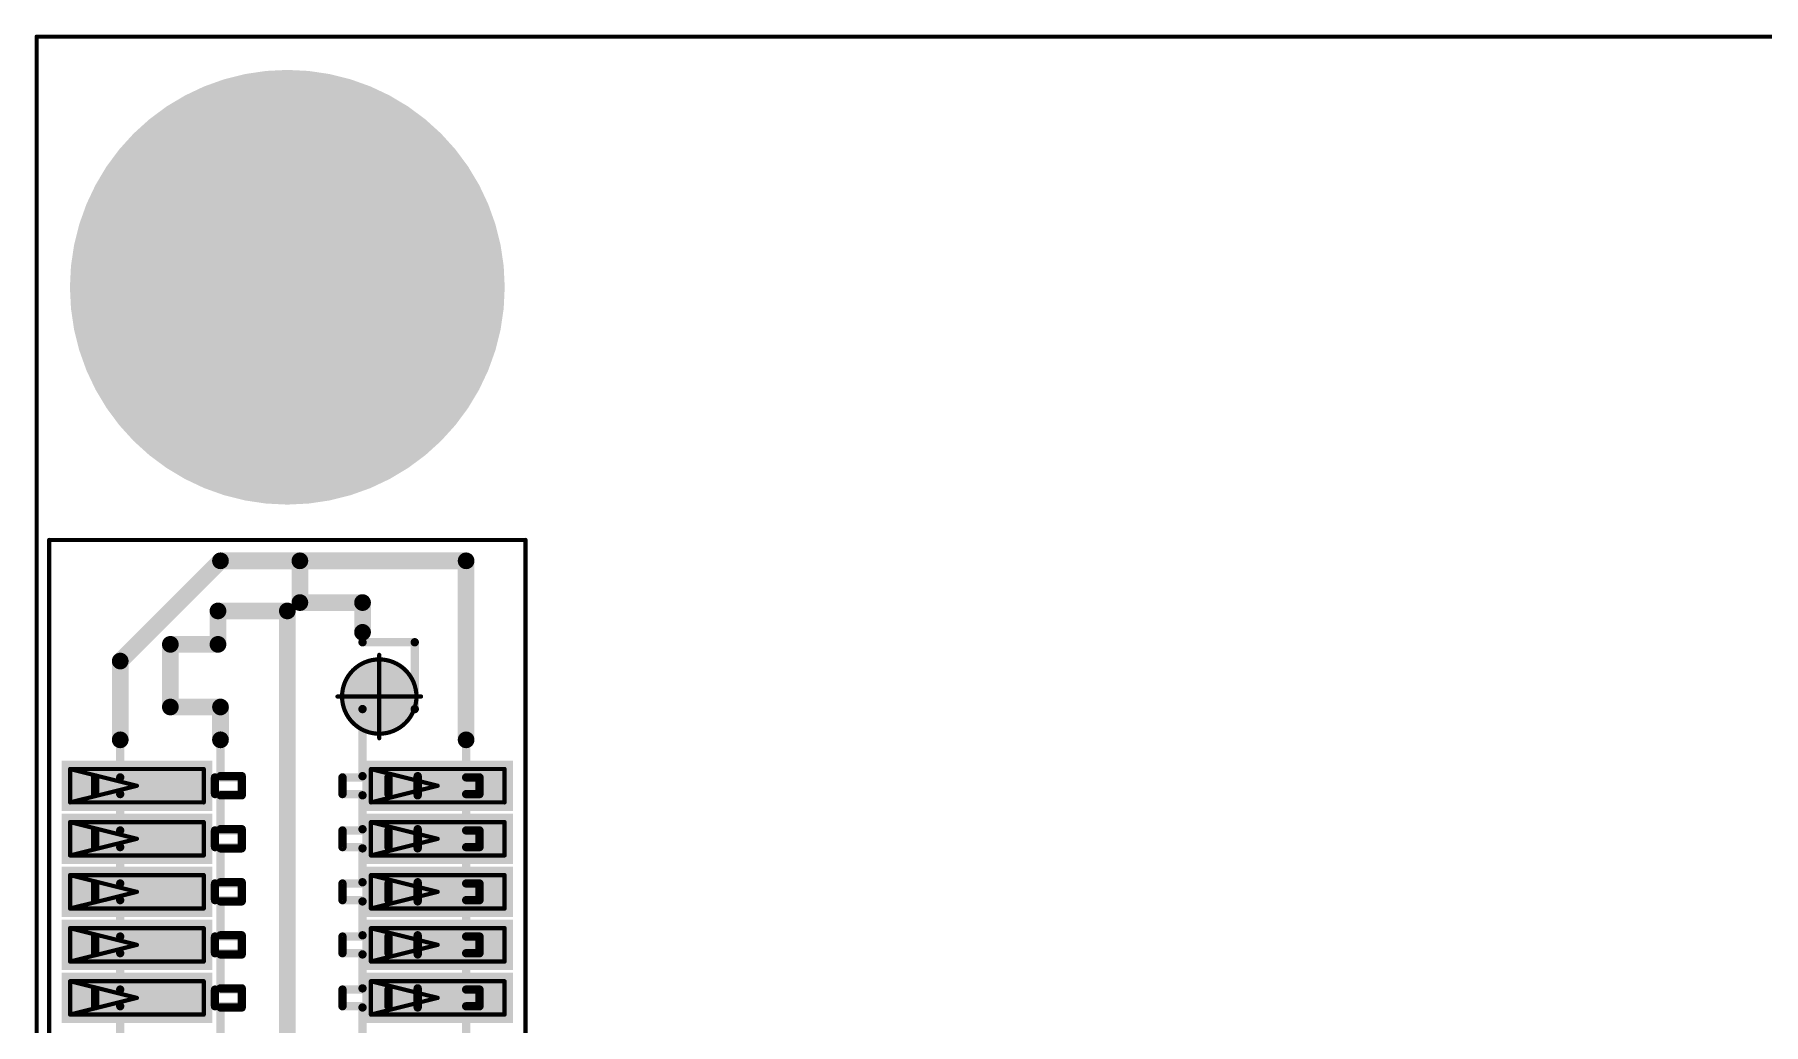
# Model space of a CAD drawing. Header units: millimetres. Extents: x 30 to 73, y 30 to 110.
# Drawn here: x 29.97 to 50.67, y 98.18 to 110.03 of the extents above; entities that cross this region are included whole.
import ezdxf

# ---------------------------------------------------------------- set-up
doc = ezdxf.new("R2010")
doc.units = ezdxf.units.MM
for name, color, linetype in [('BottomLayer', 5, 'Continuous'), ('BottomSolder', 6, 'Continuous'), ('Mechanical1', 6, 'Continuous'), ('Mechanical14', 56, 'Continuous'), ('Mechanical15', 56, 'Continuous'), ('Mechanical8', 56, 'Continuous'), ('MultiLayer', 9, 'Continuous'), ('PadHoleLayer', 156, 'Continuous'), ('TopLayer', 1, 'Continuous'), ('TopOverlay', 2, 'Continuous'), ('TopPaste', 8, 'Continuous'), ('TopSolder', 216, 'Continuous')]:
    doc.layers.add(name, color=color, linetype=linetype)

# ---------------------------------------------------------------- blocks, each defined once
blk = doc.blocks.new('SAMTEC_LSS_120_03_L_DV_A_1')
at = {"layer": 'BottomLayer', "const_width": 0.25}
blk.add_lwpolyline([(-7.225, 1.1, 1), (-6.975, 1.1, 1)], format="xyb", close=True, dxfattribs=at)
at = {"layer": 'BottomSolder', "const_width": 0.45}
blk.add_lwpolyline([(-7.325, 1.1, 1), (-6.875, 1.1, 1)], format="xyb", close=True, dxfattribs=at)
at = {"layer": 'Mechanical14', "const_width": 0.1}
for points in [[(-5.933, 2.3), (-6.132, 2.3)], [(-6.132, 2.14), (-6.132, 2.3)], [(-5.933, 2.14), (-5.933, 2.3)], [(-5.298, 2.3), (-5.497, 2.3)], [(-5.497, 2.14), (-5.497, 2.3)], [(-5.298, 2.14), (-5.298, 2.3)], [(-4.663, 2.3), (-4.862, 2.3)], [(-4.862, 2.14), (-4.862, 2.3)], [(-4.663, 2.14), (-4.663, 2.3)], [(-4.028, 2.3), (-4.227, 2.3)], [(-4.227, 2.14), (-4.227, 2.3)], [(-4.028, 2.14), (-4.028, 2.3)], [(-3.393, 2.3), (-3.592, 2.3)], [(-3.592, 2.14), (-3.592, 2.3)], [(-3.393, 2.14), (-3.393, 2.3)], [(8.725, 2.14), (-8.725, 2.14)], [(-8.725, -0.8), (-8.725, 2.14)], [(-6.95, 1.525), (-7.75, 1.525)], [(-7.75, 0.9), (-7.75, 1.525)], [(-6.95, 0.9), (-6.95, 1.525)], [(-5.918, 1.56), (-6.147, 1.56)], [(-6.147, 0.9), (-6.147, 1.56)], [(-5.918, 0.9), (-5.918, 1.56)], [(-5.283, 1.56), (-5.512, 1.56)], [(-5.512, 0.9), (-5.512, 1.56)], [(-5.283, 0.9), (-5.283, 1.56)], [(-4.648, 1.56), (-4.877, 1.56)], [(-4.877, 0.9), (-4.877, 1.56)], [(-4.648, 0.9), (-4.648, 1.56)], [(-4.013, 1.56), (-4.242, 1.56)], [(-4.242, 0.9), (-4.242, 1.56)], [(-4.013, 0.9), (-4.013, 1.56)], [(-3.378, 1.56), (-3.607, 1.56)], [(-3.607, 0.9), (-3.607, 1.56)], [(-3.378, 0.9), (-3.378, 1.56)], [(-6.132, 0.66), (-6.132, 1.21)], [(-5.933, 1.21), (-6.132, 1.21)], [(-5.933, 0.66), (-5.933, 1.21)], [(-5.497, 0.66), (-5.497, 1.21)], [(-5.298, 1.21), (-5.497, 1.21)], [(-5.298, 0.66), (-5.298, 1.21)], [(-4.862, 0.66), (-4.862, 1.21)], [(-4.663, 1.21), (-4.862, 1.21)], [(-4.663, 0.66), (-4.663, 1.21)], [(-4.227, 0.66), (-4.227, 1.21)], [(-4.028, 1.21), (-4.227, 1.21)], [(-4.028, 0.66), (-4.028, 1.21)], [(-3.592, 0.66), (-3.592, 1.21)], [(-3.393, 1.21), (-3.592, 1.21)], [(-3.393, 0.66), (-3.393, 1.21)], [(-7.75, 0.9), (-8.225, 0.9)], [(-8.225, 0.15), (-8.225, 0.9)], [(-6.147, 0.9), (-6.95, 0.9)], [(-5.512, 0.9), (-5.918, 0.9)], [(-4.877, 0.9), (-5.283, 0.9)], [(-4.242, 0.9), (-4.648, 0.9)], [(-3.607, 0.9), (-4.013, 0.9)], [(-2.972, 0.9), (-3.378, 0.9)], [(-5.933, 0.66), (-6.132, 0.66)], [(-5.298, 0.66), (-5.497, 0.66)], [(-4.663, 0.66), (-4.862, 0.66)], [(-4.028, 0.66), (-4.227, 0.66)], [(-3.393, 0.66), (-3.592, 0.66)], [(-8.225, 0.15), (-8.725, 0.15)], [(8.125, 0), (-8.125, 0)], [(-8.125, -0.83), (-8.125, 0)], [(-5.918, -0.546), (-6.147, -0.546)], [(-6.147, -0.8), (-6.147, -0.546)], [(-6.132, -0.866), (-6.132, -0.546)], [(-5.933, -0.866), (-5.933, -0.546)], [(-5.918, -0.8), (-5.918, -0.546)], [(-5.283, -0.546), (-5.512, -0.546)], [(-5.512, -0.8), (-5.512, -0.546)], [(-5.497, -0.866), (-5.497, -0.546)], [(-5.298, -0.866), (-5.298, -0.546)], [(-5.283, -0.8), (-5.283, -0.546)], [(-4.648, -0.546), (-4.877, -0.546)], [(-4.877, -0.8), (-4.877, -0.546)], [(-4.862, -0.866), (-4.862, -0.546)], [(-4.663, -0.866), (-4.663, -0.546)], [(-4.648, -0.8), (-4.648, -0.546)], [(-4.013, -0.546), (-4.242, -0.546)], [(-4.242, -0.8), (-4.242, -0.546)], [(-4.227, -0.866), (-4.227, -0.546)], [(-4.028, -0.866), (-4.028, -0.546)], [(-4.013, -0.8), (-4.013, -0.546)], [(-3.378, -0.546), (-3.607, -0.546)], [(-3.607, -0.8), (-3.607, -0.546)], [(-3.592, -0.866), (-3.592, -0.546)], [(-3.393, -0.866), (-3.393, -0.546)], [(-3.378, -0.8), (-3.378, -0.546)], [(-7.525, -2), (-8.725, -0.8)], [(-7.725, -0.83), (-8.125, -0.83)], [(-7.725, -1.4), (-7.725, -0.83)], [(-6.975, -1.4), (-6.975, -0.8)], [(-6.147, -0.8), (-6.975, -0.8)], [(-6.132, -0.866), (-5.933, -0.866)], [(-5.512, -0.8), (-5.918, -0.8)], [(-5.497, -0.866), (-5.298, -0.866)], [(-4.877, -0.8), (-5.283, -0.8)], [(-4.862, -0.866), (-4.663, -0.866)], [(-4.242, -0.8), (-4.648, -0.8)], [(-4.227, -0.866), (-4.028, -0.866)], [(-3.607, -0.8), (-4.013, -0.8)], [(-3.592, -0.866), (-3.393, -0.866)], [(-2.972, -0.8), (-3.378, -0.8)], [(-6.975, -1.4), (-7.725, -1.4)], [(7.525, -2), (-7.525, -2)], [(-6.132, -2.3), (-6.132, -2)], [(-5.933, -2.3), (-5.933, -2)], [(-5.497, -2.3), (-5.497, -2)], [(-5.298, -2.3), (-5.298, -2)], [(-4.862, -2.3), (-4.862, -2)], [(-4.663, -2.3), (-4.663, -2)], [(-4.227, -2.3), (-4.227, -2)], [(-4.028, -2.3), (-4.028, -2)], [(-3.592, -2.3), (-3.592, -2)], [(-3.393, -2.3), (-3.393, -2)], [(-5.933, -2.3), (-6.132, -2.3)], [(-5.298, -2.3), (-5.497, -2.3)], [(-4.663, -2.3), (-4.862, -2.3)], [(-4.028, -2.3), (-4.227, -2.3)], [(-3.393, -2.3), (-3.592, -2.3)]]:
    blk.add_lwpolyline(points, dxfattribs=at)
at = {"layer": 'Mechanical14', "const_width": 0.05}
for points in [[(-6.157, 2.3, 1), (-6.108, 2.3, 1)], [(-6.157, 2.3, 1), (-6.108, 2.3, 1)], [(-5.957, 2.3, 1), (-5.908, 2.3, 1)], [(-5.957, 2.3, 1), (-5.908, 2.3, 1)], [(-5.522, 2.3, 1), (-5.473, 2.3, 1)], [(-5.522, 2.3, 1), (-5.473, 2.3, 1)], [(-5.322, 2.3, 1), (-5.273, 2.3, 1)], [(-5.322, 2.3, 1), (-5.273, 2.3, 1)], [(-4.887, 2.3, 1), (-4.838, 2.3, 1)], [(-4.887, 2.3, 1), (-4.838, 2.3, 1)], [(-4.687, 2.3, 1), (-4.638, 2.3, 1)], [(-4.687, 2.3, 1), (-4.638, 2.3, 1)], [(-4.252, 2.3, 1), (-4.203, 2.3, 1)], [(-4.252, 2.3, 1), (-4.203, 2.3, 1)], [(-4.052, 2.3, 1), (-4.003, 2.3, 1)], [(-4.052, 2.3, 1), (-4.003, 2.3, 1)], [(-3.617, 2.3, 1), (-3.568, 2.3, 1)], [(-3.617, 2.3, 1), (-3.568, 2.3, 1)], [(-3.417, 2.3, 1), (-3.368, 2.3, 1)], [(-3.417, 2.3, 1), (-3.368, 2.3, 1)], [(-8.75, 2.14, 1), (-8.7, 2.14, 1)], [(-8.75, 2.14, 1), (-8.7, 2.14, 1)], [(-6.157, 2.14, 1), (-6.108, 2.14, 1)], [(-5.957, 2.14, 1), (-5.908, 2.14, 1)], [(-5.522, 2.14, 1), (-5.473, 2.14, 1)], [(-5.322, 2.14, 1), (-5.273, 2.14, 1)], [(-4.887, 2.14, 1), (-4.838, 2.14, 1)], [(-4.687, 2.14, 1), (-4.638, 2.14, 1)], [(-4.252, 2.14, 1), (-4.203, 2.14, 1)], [(-4.052, 2.14, 1), (-4.003, 2.14, 1)], [(-3.617, 2.14, 1), (-3.568, 2.14, 1)], [(-3.417, 2.14, 1), (-3.368, 2.14, 1)], [(-7.775, 1.525, 1), (-7.725, 1.525, 1)], [(-7.775, 1.525, 1), (-7.725, 1.525, 1)], [(-6.975, 1.525, 1), (-6.925, 1.525, 1)], [(-6.975, 1.525, 1), (-6.925, 1.525, 1)], [(-6.172, 1.56, 1), (-6.122, 1.56, 1)], [(-6.172, 1.56, 1), (-6.122, 1.56, 1)], [(-5.943, 1.56, 1), (-5.893, 1.56, 1)], [(-5.943, 1.56, 1), (-5.893, 1.56, 1)], [(-5.537, 1.56, 1), (-5.487, 1.56, 1)], [(-5.537, 1.56, 1), (-5.487, 1.56, 1)], [(-5.308, 1.56, 1), (-5.258, 1.56, 1)], [(-5.308, 1.56, 1), (-5.258, 1.56, 1)], [(-4.902, 1.56, 1), (-4.852, 1.56, 1)], [(-4.902, 1.56, 1), (-4.852, 1.56, 1)], [(-4.673, 1.56, 1), (-4.623, 1.56, 1)], [(-4.673, 1.56, 1), (-4.623, 1.56, 1)], [(-4.267, 1.56, 1), (-4.217, 1.56, 1)], [(-4.267, 1.56, 1), (-4.217, 1.56, 1)], [(-4.038, 1.56, 1), (-3.988, 1.56, 1)], [(-4.038, 1.56, 1), (-3.988, 1.56, 1)], [(-3.632, 1.56, 1), (-3.582, 1.56, 1)], [(-3.632, 1.56, 1), (-3.582, 1.56, 1)], [(-3.403, 1.56, 1), (-3.353, 1.56, 1)], [(-3.403, 1.56, 1), (-3.353, 1.56, 1)], [(-6.157, 1.21, 1), (-6.108, 1.21, 1)], [(-6.157, 1.21, 1), (-6.108, 1.21, 1)], [(-5.957, 1.21, 1), (-5.908, 1.21, 1)], [(-5.957, 1.21, 1), (-5.908, 1.21, 1)], [(-5.522, 1.21, 1), (-5.473, 1.21, 1)], [(-5.522, 1.21, 1), (-5.473, 1.21, 1)], [(-5.322, 1.21, 1), (-5.273, 1.21, 1)], [(-5.322, 1.21, 1), (-5.273, 1.21, 1)], [(-4.887, 1.21, 1), (-4.838, 1.21, 1)], [(-4.887, 1.21, 1), (-4.838, 1.21, 1)], [(-4.687, 1.21, 1), (-4.638, 1.21, 1)], [(-4.687, 1.21, 1), (-4.638, 1.21, 1)], [(-4.252, 1.21, 1), (-4.203, 1.21, 1)], [(-4.252, 1.21, 1), (-4.203, 1.21, 1)], [(-4.052, 1.21, 1), (-4.003, 1.21, 1)], [(-4.052, 1.21, 1), (-4.003, 1.21, 1)], [(-3.617, 1.21, 1), (-3.568, 1.21, 1)], [(-3.617, 1.21, 1), (-3.568, 1.21, 1)], [(-3.417, 1.21, 1), (-3.368, 1.21, 1)], [(-3.417, 1.21, 1), (-3.368, 1.21, 1)], [(-8.25, 0.9, 1), (-8.2, 0.9, 1)], [(-8.25, 0.9, 1), (-8.2, 0.9, 1)], [(-7.775, 0.9, 1), (-7.725, 0.9, 1)], [(-7.775, 0.9, 1), (-7.725, 0.9, 1)], [(-6.975, 0.9, 1), (-6.925, 0.9, 1)], [(-6.975, 0.9, 1), (-6.925, 0.9, 1)], [(-6.172, 0.9, 1), (-6.122, 0.9, 1)], [(-6.172, 0.9, 1), (-6.122, 0.9, 1)], [(-5.943, 0.9, 1), (-5.893, 0.9, 1)], [(-5.943, 0.9, 1), (-5.893, 0.9, 1)], [(-5.537, 0.9, 1), (-5.487, 0.9, 1)], [(-5.537, 0.9, 1), (-5.487, 0.9, 1)], [(-5.308, 0.9, 1), (-5.258, 0.9, 1)], [(-5.308, 0.9, 1), (-5.258, 0.9, 1)], [(-4.902, 0.9, 1), (-4.852, 0.9, 1)], [(-4.902, 0.9, 1), (-4.852, 0.9, 1)], [(-4.673, 0.9, 1), (-4.623, 0.9, 1)], [(-4.673, 0.9, 1), (-4.623, 0.9, 1)], [(-4.267, 0.9, 1), (-4.217, 0.9, 1)], [(-4.267, 0.9, 1), (-4.217, 0.9, 1)], [(-4.038, 0.9, 1), (-3.988, 0.9, 1)], [(-4.038, 0.9, 1), (-3.988, 0.9, 1)], [(-3.632, 0.9, 1), (-3.582, 0.9, 1)], [(-3.632, 0.9, 1), (-3.582, 0.9, 1)], [(-3.403, 0.9, 1), (-3.353, 0.9, 1)], [(-3.403, 0.9, 1), (-3.353, 0.9, 1)], [(-6.157, 0.66, 1), (-6.108, 0.66, 1)], [(-6.157, 0.66, 1), (-6.108, 0.66, 1)], [(-5.957, 0.66, 1), (-5.908, 0.66, 1)], [(-5.957, 0.66, 1), (-5.908, 0.66, 1)], [(-5.522, 0.66, 1), (-5.473, 0.66, 1)], [(-5.522, 0.66, 1), (-5.473, 0.66, 1)], [(-5.322, 0.66, 1), (-5.273, 0.66, 1)], [(-5.322, 0.66, 1), (-5.273, 0.66, 1)], [(-4.887, 0.66, 1), (-4.838, 0.66, 1)], [(-4.887, 0.66, 1), (-4.838, 0.66, 1)], [(-4.687, 0.66, 1), (-4.638, 0.66, 1)], [(-4.687, 0.66, 1), (-4.638, 0.66, 1)], [(-4.252, 0.66, 1), (-4.203, 0.66, 1)], [(-4.252, 0.66, 1), (-4.203, 0.66, 1)], [(-4.052, 0.66, 1), (-4.003, 0.66, 1)], [(-4.052, 0.66, 1), (-4.003, 0.66, 1)], [(-3.617, 0.66, 1), (-3.568, 0.66, 1)], [(-3.617, 0.66, 1), (-3.568, 0.66, 1)], [(-3.417, 0.66, 1), (-3.368, 0.66, 1)], [(-3.417, 0.66, 1), (-3.368, 0.66, 1)], [(-8.75, 0.15, 1), (-8.7, 0.15, 1)], [(-8.25, 0.15, 1), (-8.2, 0.15, 1)], [(-8.25, 0.15, 1), (-8.2, 0.15, 1)], [(-8.15, 0, 1), (-8.1, 0, 1)], [(-8.15, 0, 1), (-8.1, 0, 1)], [(-6.172, -0.546, 1), (-6.122, -0.546, 1)], [(-6.172, -0.546, 1), (-6.122, -0.546, 1)], [(-6.157, -0.546, 1), (-6.108, -0.546, 1)], [(-5.957, -0.546, 1), (-5.908, -0.546, 1)], [(-5.943, -0.546, 1), (-5.893, -0.546, 1)], [(-5.943, -0.546, 1), (-5.893, -0.546, 1)], [(-5.537, -0.546, 1), (-5.487, -0.546, 1)], [(-5.537, -0.546, 1), (-5.487, -0.546, 1)], [(-5.522, -0.546, 1), (-5.473, -0.546, 1)], [(-5.322, -0.546, 1), (-5.273, -0.546, 1)], [(-5.308, -0.546, 1), (-5.258, -0.546, 1)], [(-5.308, -0.546, 1), (-5.258, -0.546, 1)], [(-4.902, -0.546, 1), (-4.852, -0.546, 1)], [(-4.902, -0.546, 1), (-4.852, -0.546, 1)], [(-4.887, -0.546, 1), (-4.838, -0.546, 1)], [(-4.687, -0.546, 1), (-4.638, -0.546, 1)], [(-4.673, -0.546, 1), (-4.623, -0.546, 1)], [(-4.673, -0.546, 1), (-4.623, -0.546, 1)], [(-4.267, -0.546, 1), (-4.217, -0.546, 1)], [(-4.267, -0.546, 1), (-4.217, -0.546, 1)], [(-4.252, -0.546, 1), (-4.203, -0.546, 1)], [(-4.052, -0.546, 1), (-4.003, -0.546, 1)], [(-4.038, -0.546, 1), (-3.988, -0.546, 1)], [(-4.038, -0.546, 1), (-3.988, -0.546, 1)], [(-3.632, -0.546, 1), (-3.582, -0.546, 1)], [(-3.632, -0.546, 1), (-3.582, -0.546, 1)], [(-3.617, -0.546, 1), (-3.568, -0.546, 1)], [(-3.417, -0.546, 1), (-3.368, -0.546, 1)], [(-3.403, -0.546, 1), (-3.353, -0.546, 1)], [(-3.403, -0.546, 1), (-3.353, -0.546, 1)], [(-8.75, -0.8, 1), (-8.7, -0.8, 1)], [(-8.75, -0.8, 1), (-8.7, -0.8, 1)], [(-8.15, -0.83, 1), (-8.1, -0.83, 1)], [(-8.15, -0.83, 1), (-8.1, -0.83, 1)], [(-7.75, -0.83, 1), (-7.7, -0.83, 1)], [(-7.75, -0.83, 1), (-7.7, -0.83, 1)], [(-7, -0.8, 1), (-6.95, -0.8, 1)], [(-7, -0.8, 1), (-6.95, -0.8, 1)], [(-6.172, -0.8, 1), (-6.122, -0.8, 1)], [(-6.172, -0.8, 1), (-6.122, -0.8, 1)], [(-6.157, -0.866, 1), (-6.108, -0.866, 1)], [(-6.157, -0.866, 1), (-6.108, -0.866, 1)], [(-5.957, -0.866, 1), (-5.908, -0.866, 1)], [(-5.957, -0.866, 1), (-5.908, -0.866, 1)], [(-5.943, -0.8, 1), (-5.893, -0.8, 1)], [(-5.943, -0.8, 1), (-5.893, -0.8, 1)], [(-5.537, -0.8, 1), (-5.487, -0.8, 1)], [(-5.537, -0.8, 1), (-5.487, -0.8, 1)], [(-5.522, -0.866, 1), (-5.473, -0.866, 1)], [(-5.522, -0.866, 1), (-5.473, -0.866, 1)], [(-5.322, -0.866, 1), (-5.273, -0.866, 1)], [(-5.322, -0.866, 1), (-5.273, -0.866, 1)], [(-5.308, -0.8, 1), (-5.258, -0.8, 1)], [(-5.308, -0.8, 1), (-5.258, -0.8, 1)], [(-4.902, -0.8, 1), (-4.852, -0.8, 1)], [(-4.902, -0.8, 1), (-4.852, -0.8, 1)], [(-4.887, -0.866, 1), (-4.838, -0.866, 1)], [(-4.887, -0.866, 1), (-4.838, -0.866, 1)], [(-4.687, -0.866, 1), (-4.638, -0.866, 1)], [(-4.687, -0.866, 1), (-4.638, -0.866, 1)], [(-4.673, -0.8, 1), (-4.623, -0.8, 1)], [(-4.673, -0.8, 1), (-4.623, -0.8, 1)], [(-4.267, -0.8, 1), (-4.217, -0.8, 1)], [(-4.267, -0.8, 1), (-4.217, -0.8, 1)], [(-4.252, -0.866, 1), (-4.203, -0.866, 1)], [(-4.252, -0.866, 1), (-4.203, -0.866, 1)], [(-4.052, -0.866, 1), (-4.003, -0.866, 1)], [(-4.052, -0.866, 1), (-4.003, -0.866, 1)], [(-4.038, -0.8, 1), (-3.988, -0.8, 1)], [(-4.038, -0.8, 1), (-3.988, -0.8, 1)], [(-3.632, -0.8, 1), (-3.582, -0.8, 1)], [(-3.632, -0.8, 1), (-3.582, -0.8, 1)], [(-3.617, -0.866, 1), (-3.568, -0.866, 1)], [(-3.617, -0.866, 1), (-3.568, -0.866, 1)], [(-3.417, -0.866, 1), (-3.368, -0.866, 1)], [(-3.417, -0.866, 1), (-3.368, -0.866, 1)], [(-3.403, -0.8, 1), (-3.353, -0.8, 1)], [(-3.403, -0.8, 1), (-3.353, -0.8, 1)], [(-7.75, -1.4, 1), (-7.7, -1.4, 1)], [(-7.75, -1.4, 1), (-7.7, -1.4, 1)], [(-7, -1.4, 1), (-6.95, -1.4, 1)], [(-7, -1.4, 1), (-6.95, -1.4, 1)], [(-7.55, -2, 1), (-7.5, -2, 1)], [(-7.55, -2, 1), (-7.5, -2, 1)], [(-6.157, -2, 1), (-6.108, -2, 1)], [(-5.957, -2, 1), (-5.908, -2, 1)], [(-5.522, -2, 1), (-5.473, -2, 1)], [(-5.322, -2, 1), (-5.273, -2, 1)], [(-4.887, -2, 1), (-4.838, -2, 1)], [(-4.687, -2, 1), (-4.638, -2, 1)], [(-4.252, -2, 1), (-4.203, -2, 1)], [(-4.052, -2, 1), (-4.003, -2, 1)], [(-3.617, -2, 1), (-3.568, -2, 1)], [(-3.417, -2, 1), (-3.368, -2, 1)], [(-6.157, -2.3, 1), (-6.108, -2.3, 1)], [(-6.157, -2.3, 1), (-6.108, -2.3, 1)], [(-5.957, -2.3, 1), (-5.908, -2.3, 1)], [(-5.957, -2.3, 1), (-5.908, -2.3, 1)], [(-5.522, -2.3, 1), (-5.473, -2.3, 1)], [(-5.522, -2.3, 1), (-5.473, -2.3, 1)], [(-5.322, -2.3, 1), (-5.273, -2.3, 1)], [(-5.322, -2.3, 1), (-5.273, -2.3, 1)], [(-4.887, -2.3, 1), (-4.838, -2.3, 1)], [(-4.887, -2.3, 1), (-4.838, -2.3, 1)], [(-4.687, -2.3, 1), (-4.638, -2.3, 1)], [(-4.687, -2.3, 1), (-4.638, -2.3, 1)], [(-4.252, -2.3, 1), (-4.203, -2.3, 1)], [(-4.252, -2.3, 1), (-4.203, -2.3, 1)], [(-4.052, -2.3, 1), (-4.003, -2.3, 1)], [(-4.052, -2.3, 1), (-4.003, -2.3, 1)], [(-3.617, -2.3, 1), (-3.568, -2.3, 1)], [(-3.617, -2.3, 1), (-3.568, -2.3, 1)], [(-3.417, -2.3, 1), (-3.368, -2.3, 1)], [(-3.417, -2.3, 1), (-3.368, -2.3, 1)]]:
    blk.add_lwpolyline(points, format="xyb", close=True, dxfattribs=at)
at = {"layer": 'Mechanical15', "const_width": 0.05}
for points in [[(8.975, 2.85), (-8.975, 2.85)], [(-8.975, -2.85), (-8.975, 2.85)], [(8.975, -2.85), (-8.975, -2.85)]]:
    blk.add_lwpolyline(points, dxfattribs=at)
at = {"layer": 'Mechanical15', "const_width": 0.025}
for points in [[(-8.988, 2.85, 1), (-8.963, 2.85, 1)], [(-8.988, 2.85, 1), (-8.963, 2.85, 1)], [(-8.988, -2.85, 1), (-8.963, -2.85, 1)], [(-8.988, -2.85, 1), (-8.963, -2.85, 1)]]:
    blk.add_lwpolyline(points, format="xyb", close=True, dxfattribs=at)
at = {"layer": 'Mechanical8', "const_width": 0.05}
for points in [[(-6.232, 1), (-6.232, 2.6)], [(-5.833, 2.6), (-6.232, 2.6)], [(-5.833, 1), (-5.833, 2.6)], [(-5.597, 1), (-5.597, 2.6)], [(-5.198, 2.6), (-5.597, 2.6)], [(-5.198, 1), (-5.198, 2.6)], [(-4.962, 1), (-4.962, 2.6)], [(-4.563, 2.6), (-4.962, 2.6)], [(-4.563, 1), (-4.563, 2.6)], [(-4.327, 1), (-4.327, 2.6)], [(-3.928, 2.6), (-4.327, 2.6)], [(-3.928, 1), (-3.928, 2.6)], [(-3.692, 1), (-3.692, 2.6)], [(-3.293, 2.6), (-3.692, 2.6)], [(-3.293, 1), (-3.293, 2.6)], [(-6.232, 1), (-6.032, 1.8)], [(-5.833, 1), (-6.032, 1.8)], [(-5.597, 1), (-5.397, 1.8)], [(-5.198, 1), (-5.397, 1.8)], [(-4.962, 1), (-4.762, 1.8)], [(-4.563, 1), (-4.762, 1.8)], [(-4.327, 1), (-4.128, 1.8)], [(-3.928, 1), (-4.128, 1.8)], [(-3.692, 1), (-3.493, 1.8)], [(-3.293, 1), (-3.493, 1.8)], [(-7.1, 1.1), (-7.1, 1.6)], [(-7.1, 1.1), (-7.6, 1.1)], [(-6.6, 1.1), (-7.1, 1.1)], [(-7.1, 0.6), (-7.1, 1.1)], [(-5.833, 1), (-6.232, 1)], [(-5.198, 1), (-5.597, 1)], [(-4.563, 1), (-4.962, 1)], [(-3.928, 1), (-4.327, 1)], [(-3.293, 1), (-3.692, 1)], [(-6.232, -2.6), (-6.232, -1)], [(-5.833, -1), (-6.232, -1)], [(-5.833, -2.6), (-5.833, -1)], [(-5.597, -2.6), (-5.597, -1)], [(-5.198, -1), (-5.597, -1)], [(-5.198, -2.6), (-5.198, -1)], [(-4.962, -2.6), (-4.962, -1)], [(-4.563, -1), (-4.962, -1)], [(-4.563, -2.6), (-4.563, -1)], [(-4.327, -2.6), (-4.327, -1)], [(-3.928, -1), (-4.327, -1)], [(-3.928, -2.6), (-3.928, -1)], [(-3.692, -2.6), (-3.692, -1)], [(-3.293, -1), (-3.692, -1)], [(-3.293, -2.6), (-3.293, -1)], [(-6.232, -2.6), (-6.032, -1.8)], [(-5.833, -2.6), (-6.032, -1.8)], [(-5.597, -2.6), (-5.397, -1.8)], [(-5.198, -2.6), (-5.397, -1.8)], [(-4.962, -2.6), (-4.762, -1.8)], [(-4.563, -2.6), (-4.762, -1.8)], [(-4.327, -2.6), (-4.128, -1.8)], [(-3.928, -2.6), (-4.128, -1.8)], [(-3.692, -2.6), (-3.493, -1.8)], [(-3.293, -2.6), (-3.493, -1.8)], [(-5.833, -2.6), (-6.232, -2.6)], [(-5.198, -2.6), (-5.597, -2.6)], [(-4.563, -2.6), (-4.962, -2.6)], [(-3.928, -2.6), (-4.327, -2.6)], [(-3.293, -2.6), (-3.692, -2.6)]]:
    blk.add_lwpolyline(points, dxfattribs=at)
at = {"layer": 'Mechanical8'}
for points, const_width in [([(-6.245, 2.6, 1), (-6.22, 2.6, 1)], 0.025), ([(-6.245, 2.6, 1), (-6.22, 2.6, 1)], 0.025), ([(-5.845, 2.6, 1), (-5.82, 2.6, 1)], 0.025), ([(-5.845, 2.6, 1), (-5.82, 2.6, 1)], 0.025), ([(-5.61, 2.6, 1), (-5.585, 2.6, 1)], 0.025), ([(-5.61, 2.6, 1), (-5.585, 2.6, 1)], 0.025), ([(-5.21, 2.6, 1), (-5.185, 2.6, 1)], 0.025), ([(-5.21, 2.6, 1), (-5.185, 2.6, 1)], 0.025), ([(-4.975, 2.6, 1), (-4.95, 2.6, 1)], 0.025), ([(-4.975, 2.6, 1), (-4.95, 2.6, 1)], 0.025), ([(-4.575, 2.6, 1), (-4.55, 2.6, 1)], 0.025), ([(-4.575, 2.6, 1), (-4.55, 2.6, 1)], 0.025), ([(-4.34, 2.6, 1), (-4.315, 2.6, 1)], 0.025), ([(-4.34, 2.6, 1), (-4.315, 2.6, 1)], 0.025), ([(-3.94, 2.6, 1), (-3.915, 2.6, 1)], 0.025), ([(-3.94, 2.6, 1), (-3.915, 2.6, 1)], 0.025), ([(-3.705, 2.6, 1), (-3.68, 2.6, 1)], 0.025), ([(-3.705, 2.6, 1), (-3.68, 2.6, 1)], 0.025), ([(-3.305, 2.6, 1), (-3.28, 2.6, 1)], 0.025), ([(-3.305, 2.6, 1), (-3.28, 2.6, 1)], 0.025), ([(-6.045, 1.8, 1), (-6.02, 1.8, 1)], 0.025), ([(-6.045, 1.8, 1), (-6.02, 1.8, 1)], 0.025), ([(-5.41, 1.8, 1), (-5.385, 1.8, 1)], 0.025), ([(-5.41, 1.8, 1), (-5.385, 1.8, 1)], 0.025), ([(-4.775, 1.8, 1), (-4.75, 1.8, 1)], 0.025), ([(-4.775, 1.8, 1), (-4.75, 1.8, 1)], 0.025), ([(-4.14, 1.8, 1), (-4.115, 1.8, 1)], 0.025), ([(-4.14, 1.8, 1), (-4.115, 1.8, 1)], 0.025), ([(-3.505, 1.8, 1), (-3.48, 1.8, 1)], 0.025), ([(-3.505, 1.8, 1), (-3.48, 1.8, 1)], 0.025), ([(-6.655, 1.1, 1), (-7.545, 1.1, 1)], 0.05), ([(-7.113, 1.6, 1), (-7.088, 1.6, 1)], 0.025), ([(-7.612, 1.1, 1), (-7.588, 1.1, 1)], 0.025), ([(-7.558, 1.1, 1), (-7.533, 1.1, 1)], 0.025), ([(-7.113, 1.1, 1), (-7.088, 1.1, 1)], 0.025), ([(-7.113, 1.1, 1), (-7.088, 1.1, 1)], 0.025), ([(-7.113, 1.1, 1), (-7.088, 1.1, 1)], 0.025), ([(-7.113, 1.1, 1), (-7.088, 1.1, 1)], 0.025), ([(-6.668, 1.1, 1), (-6.643, 1.1, 1)], 0.025), ([(-6.612, 1.1, 1), (-6.588, 1.1, 1)], 0.025), ([(-6.245, 1, 1), (-6.22, 1, 1)], 0.025), ([(-6.245, 1, 1), (-6.22, 1, 1)], 0.025), ([(-6.245, 1, 1), (-6.22, 1, 1)], 0.025), ([(-5.845, 1, 1), (-5.82, 1, 1)], 0.025), ([(-5.845, 1, 1), (-5.82, 1, 1)], 0.025), ([(-5.845, 1, 1), (-5.82, 1, 1)], 0.025), ([(-5.61, 1, 1), (-5.585, 1, 1)], 0.025), ([(-5.61, 1, 1), (-5.585, 1, 1)], 0.025), ([(-5.61, 1, 1), (-5.585, 1, 1)], 0.025), ([(-5.21, 1, 1), (-5.185, 1, 1)], 0.025), ([(-5.21, 1, 1), (-5.185, 1, 1)], 0.025), ([(-5.21, 1, 1), (-5.185, 1, 1)], 0.025), ([(-4.975, 1, 1), (-4.95, 1, 1)], 0.025), ([(-4.975, 1, 1), (-4.95, 1, 1)], 0.025), ([(-4.975, 1, 1), (-4.95, 1, 1)], 0.025), ([(-4.575, 1, 1), (-4.55, 1, 1)], 0.025), ([(-4.575, 1, 1), (-4.55, 1, 1)], 0.025), ([(-4.575, 1, 1), (-4.55, 1, 1)], 0.025), ([(-4.34, 1, 1), (-4.315, 1, 1)], 0.025), ([(-4.34, 1, 1), (-4.315, 1, 1)], 0.025), ([(-4.34, 1, 1), (-4.315, 1, 1)], 0.025), ([(-3.94, 1, 1), (-3.915, 1, 1)], 0.025), ([(-3.94, 1, 1), (-3.915, 1, 1)], 0.025), ([(-3.94, 1, 1), (-3.915, 1, 1)], 0.025), ([(-3.705, 1, 1), (-3.68, 1, 1)], 0.025), ([(-3.705, 1, 1), (-3.68, 1, 1)], 0.025), ([(-3.705, 1, 1), (-3.68, 1, 1)], 0.025), ([(-3.305, 1, 1), (-3.28, 1, 1)], 0.025), ([(-3.305, 1, 1), (-3.28, 1, 1)], 0.025), ([(-3.305, 1, 1), (-3.28, 1, 1)], 0.025), ([(-7.113, 0.6, 1), (-7.088, 0.6, 1)], 0.025), ([(-6.245, -1, 1), (-6.22, -1, 1)], 0.025), ([(-6.245, -1, 1), (-6.22, -1, 1)], 0.025), ([(-5.845, -1, 1), (-5.82, -1, 1)], 0.025), ([(-5.845, -1, 1), (-5.82, -1, 1)], 0.025), ([(-5.61, -1, 1), (-5.585, -1, 1)], 0.025), ([(-5.61, -1, 1), (-5.585, -1, 1)], 0.025), ([(-5.21, -1, 1), (-5.185, -1, 1)], 0.025), ([(-5.21, -1, 1), (-5.185, -1, 1)], 0.025), ([(-4.975, -1, 1), (-4.95, -1, 1)], 0.025), ([(-4.975, -1, 1), (-4.95, -1, 1)], 0.025), ([(-4.575, -1, 1), (-4.55, -1, 1)], 0.025), ([(-4.575, -1, 1), (-4.55, -1, 1)], 0.025), ([(-4.34, -1, 1), (-4.315, -1, 1)], 0.025), ([(-4.34, -1, 1), (-4.315, -1, 1)], 0.025), ([(-3.94, -1, 1), (-3.915, -1, 1)], 0.025), ([(-3.94, -1, 1), (-3.915, -1, 1)], 0.025), ([(-3.705, -1, 1), (-3.68, -1, 1)], 0.025), ([(-3.705, -1, 1), (-3.68, -1, 1)], 0.025), ([(-3.305, -1, 1), (-3.28, -1, 1)], 0.025), ([(-3.305, -1, 1), (-3.28, -1, 1)], 0.025), ([(-6.045, -1.8, 1), (-6.02, -1.8, 1)], 0.025), ([(-6.045, -1.8, 1), (-6.02, -1.8, 1)], 0.025), ([(-5.41, -1.8, 1), (-5.385, -1.8, 1)], 0.025), ([(-5.41, -1.8, 1), (-5.385, -1.8, 1)], 0.025), ([(-4.775, -1.8, 1), (-4.75, -1.8, 1)], 0.025), ([(-4.775, -1.8, 1), (-4.75, -1.8, 1)], 0.025), ([(-4.14, -1.8, 1), (-4.115, -1.8, 1)], 0.025), ([(-4.14, -1.8, 1), (-4.115, -1.8, 1)], 0.025), ([(-3.505, -1.8, 1), (-3.48, -1.8, 1)], 0.025), ([(-3.505, -1.8, 1), (-3.48, -1.8, 1)], 0.025), ([(-6.245, -2.6, 1), (-6.22, -2.6, 1)], 0.025), ([(-6.245, -2.6, 1), (-6.22, -2.6, 1)], 0.025), ([(-6.245, -2.6, 1), (-6.22, -2.6, 1)], 0.025), ([(-5.845, -2.6, 1), (-5.82, -2.6, 1)], 0.025), ([(-5.845, -2.6, 1), (-5.82, -2.6, 1)], 0.025), ([(-5.845, -2.6, 1), (-5.82, -2.6, 1)], 0.025), ([(-5.61, -2.6, 1), (-5.585, -2.6, 1)], 0.025), ([(-5.61, -2.6, 1), (-5.585, -2.6, 1)], 0.025), ([(-5.61, -2.6, 1), (-5.585, -2.6, 1)], 0.025), ([(-5.21, -2.6, 1), (-5.185, -2.6, 1)], 0.025), ([(-5.21, -2.6, 1), (-5.185, -2.6, 1)], 0.025), ([(-5.21, -2.6, 1), (-5.185, -2.6, 1)], 0.025), ([(-4.975, -2.6, 1), (-4.95, -2.6, 1)], 0.025), ([(-4.975, -2.6, 1), (-4.95, -2.6, 1)], 0.025), ([(-4.975, -2.6, 1), (-4.95, -2.6, 1)], 0.025), ([(-4.575, -2.6, 1), (-4.55, -2.6, 1)], 0.025), ([(-4.575, -2.6, 1), (-4.55, -2.6, 1)], 0.025), ([(-4.575, -2.6, 1), (-4.55, -2.6, 1)], 0.025), ([(-4.34, -2.6, 1), (-4.315, -2.6, 1)], 0.025), ([(-4.34, -2.6, 1), (-4.315, -2.6, 1)], 0.025), ([(-4.34, -2.6, 1), (-4.315, -2.6, 1)], 0.025), ([(-3.94, -2.6, 1), (-3.915, -2.6, 1)], 0.025), ([(-3.94, -2.6, 1), (-3.915, -2.6, 1)], 0.025), ([(-3.94, -2.6, 1), (-3.915, -2.6, 1)], 0.025), ([(-3.705, -2.6, 1), (-3.68, -2.6, 1)], 0.025), ([(-3.705, -2.6, 1), (-3.68, -2.6, 1)], 0.025), ([(-3.705, -2.6, 1), (-3.68, -2.6, 1)], 0.025), ([(-3.305, -2.6, 1), (-3.28, -2.6, 1)], 0.025), ([(-3.305, -2.6, 1), (-3.28, -2.6, 1)], 0.025), ([(-3.305, -2.6, 1), (-3.28, -2.6, 1)], 0.025)]:
    blk.add_lwpolyline(points, format="xyb", close=True, dxfattribs=dict(at, const_width=const_width))
at = {"layer": 'MultiLayer', "const_width": 0.25}
blk.add_lwpolyline([(-7.225, 1.1, 1), (-6.975, 1.1, 1)], format="xyb", close=True, dxfattribs=at)
at = {"layer": 'PadHoleLayer', "const_width": 0.45}
blk.add_lwpolyline([(-7.325, 1.1, 1), (-6.875, 1.1, 1)], format="xyb", close=True, dxfattribs=at)
at = {"layer": 'TopLayer', "const_width": 0.25}
blk.add_lwpolyline([(-7.225, 1.1, 1), (-6.975, 1.1, 1)], format="xyb", close=True, dxfattribs=at)
at = {"layer": 'TopLayer'}
for points in [[(-6.232, 1), (-5.833, 1), (-6.232, 2.6), (-5.833, 2.6)], [(-5.597, 1), (-5.198, 1), (-5.597, 2.6), (-5.198, 2.6)], [(-4.962, 1), (-4.563, 1), (-4.962, 2.6), (-4.563, 2.6)], [(-4.327, 1), (-3.928, 1), (-4.327, 2.6), (-3.928, 2.6)], [(-3.692, 1), (-3.293, 1), (-3.692, 2.6), (-3.293, 2.6)], [(-6.232, -2.6), (-5.833, -2.6), (-6.232, -1), (-5.833, -1)], [(-5.597, -2.6), (-5.198, -2.6), (-5.597, -1), (-5.198, -1)], [(-4.962, -2.6), (-4.563, -2.6), (-4.962, -1), (-4.563, -1)], [(-4.327, -2.6), (-3.928, -2.6), (-4.327, -1), (-3.928, -1)], [(-3.692, -2.6), (-3.293, -2.6), (-3.692, -1), (-3.293, -1)]]:
    blk.add_solid(points, dxfattribs=at)
at = {"layer": 'TopOverlay', "const_width": 0.2}
for points in [[(-8.725, -0.8), (-8.725, 2.14)], [(-6.582, 2.14), (-8.725, 2.14)], [(-7.869, 0.9), (-8.225, 0.9)], [(-8.225, 0.15), (-8.225, 0.9)], [(-8.225, 0.15), (-8.725, 0.15)], [(8.125, 0), (-8.125, 0)], [(-8.125, -0.83), (-8.125, 0)], [(-7.525, -2), (-8.725, -0.8)], [(-7.725, -0.83), (-8.125, -0.83)], [(-7.725, -1.4), (-7.725, -0.83)], [(-6.975, -1.4), (-6.975, -0.8)], [(-6.582, -0.8), (-6.975, -0.8)], [(-6.975, -1.4), (-7.725, -1.4)], [(-6.582, -2), (-7.525, -2)]]:
    blk.add_lwpolyline(points, dxfattribs=at)
at = {"layer": 'TopOverlay', "const_width": 0.1}
for points in [[(-8.775, 2.14, 1), (-8.675, 2.14, 1)], [(-8.775, 2.14, 1), (-8.675, 2.14, 1)], [(-6.632, 2.14, 1), (-6.532, 2.14, 1)], [(-8.275, 0.9, 1), (-8.175, 0.9, 1)], [(-8.275, 0.9, 1), (-8.175, 0.9, 1)], [(-7.919, 0.9, 1), (-7.819, 0.9, 1)], [(-8.775, 0.15, 1), (-8.675, 0.15, 1)], [(-8.275, 0.15, 1), (-8.175, 0.15, 1)], [(-8.275, 0.15, 1), (-8.175, 0.15, 1)], [(-8.175, 0, 1), (-8.075, 0, 1)], [(-8.175, 0, 1), (-8.075, 0, 1)], [(-8.775, -0.8, 1), (-8.675, -0.8, 1)], [(-8.775, -0.8, 1), (-8.675, -0.8, 1)], [(-8.175, -0.83, 1), (-8.075, -0.83, 1)], [(-8.175, -0.83, 1), (-8.075, -0.83, 1)], [(-7.775, -0.83, 1), (-7.675, -0.83, 1)], [(-7.775, -0.83, 1), (-7.675, -0.83, 1)], [(-7.025, -0.8, 1), (-6.925, -0.8, 1)], [(-7.025, -0.8, 1), (-6.925, -0.8, 1)], [(-6.632, -0.8, 1), (-6.532, -0.8, 1)], [(-7.775, -1.4, 1), (-7.675, -1.4, 1)], [(-7.775, -1.4, 1), (-7.675, -1.4, 1)], [(-7.025, -1.4, 1), (-6.925, -1.4, 1)], [(-7.025, -1.4, 1), (-6.925, -1.4, 1)], [(-7.575, -2, 1), (-7.475, -2, 1)], [(-7.575, -2, 1), (-7.475, -2, 1)], [(-6.632, -2, 1), (-6.532, -2, 1)]]:
    blk.add_lwpolyline(points, format="xyb", close=True, dxfattribs=at)
at = {"layer": 'TopPaste'}
for points in [[(-6.232, 1), (-5.833, 1), (-6.232, 2.6), (-5.833, 2.6)], [(-5.597, 1), (-5.198, 1), (-5.597, 2.6), (-5.198, 2.6)], [(-4.962, 1), (-4.563, 1), (-4.962, 2.6), (-4.563, 2.6)], [(-4.327, 1), (-3.928, 1), (-4.327, 2.6), (-3.928, 2.6)], [(-3.692, 1), (-3.293, 1), (-3.692, 2.6), (-3.293, 2.6)], [(-6.232, -2.6), (-5.833, -2.6), (-6.232, -1), (-5.833, -1)], [(-5.597, -2.6), (-5.198, -2.6), (-5.597, -1), (-5.198, -1)], [(-4.962, -2.6), (-4.563, -2.6), (-4.962, -1), (-4.563, -1)], [(-4.327, -2.6), (-3.928, -2.6), (-4.327, -1), (-3.928, -1)], [(-3.692, -2.6), (-3.293, -2.6), (-3.692, -1), (-3.293, -1)]]:
    blk.add_solid(points, dxfattribs=at)
at = {"layer": 'TopSolder', "const_width": 0.45}
blk.add_lwpolyline([(-7.325, 1.1, 1), (-6.875, 1.1, 1)], format="xyb", close=True, dxfattribs=at)
at = {"layer": 'TopSolder'}
for points in [[(-6.334, 0.898), (-5.731, 0.898), (-6.334, 2.702), (-5.731, 2.702)], [(-5.699, 0.898), (-5.096, 0.898), (-5.699, 2.702), (-5.096, 2.702)], [(-5.064, 0.898), (-4.461, 0.898), (-5.064, 2.702), (-4.461, 2.702)], [(-4.429, 0.898), (-3.826, 0.898), (-4.429, 2.702), (-3.826, 2.702)], [(-3.794, 0.898), (-3.191, 0.898), (-3.794, 2.702), (-3.191, 2.702)], [(-6.334, -2.702), (-5.731, -2.702), (-6.334, -0.898), (-5.731, -0.898)], [(-5.699, -2.702), (-5.096, -2.702), (-5.699, -0.898), (-5.096, -0.898)], [(-5.064, -2.702), (-4.461, -2.702), (-5.064, -0.898), (-4.461, -0.898)], [(-4.429, -2.702), (-3.826, -2.702), (-4.429, -0.898), (-3.826, -0.898)], [(-3.794, -2.702), (-3.191, -2.702), (-3.794, -0.898), (-3.191, -0.898)]]:
    blk.add_solid(points, dxfattribs=at)

msp = doc.modelspace()

# ---------------------------------------------------------------- linework, layer by layer
at = {"layer": 'BottomLayer', "const_width": 2.5}
msp.add_lwpolyline([(31.75, 107, 1), (34.25, 107, 1)], format="xyb", close=True, dxfattribs=at)
at = {"layer": 'BottomSolder', "const_width": 2.602}
msp.add_lwpolyline([(31.699, 107, 1), (34.301, 107, 1)], format="xyb", close=True, dxfattribs=at)
at = {"layer": 'Mechanical1', "const_width": 0.05}
for points in [[(30, 30), (30, 110)], [(30, 110), (73, 110)]]:
    msp.add_lwpolyline(points, dxfattribs=at)
at = {"layer": 'Mechanical1', "const_width": 0.025}
msp.add_lwpolyline([(29.987, 110, 1), (30.012, 110, 1)], format="xyb", close=True, dxfattribs=at)
msp.add_lwpolyline([(29.987, 110, 1), (30.012, 110, 1)], format="xyb", close=True, dxfattribs=at)
at = {"layer": 'MultiLayer', "const_width": 2.5}
msp.add_lwpolyline([(31.75, 107, 1), (34.25, 107, 1)], format="xyb", close=True, dxfattribs=at)
at = {"layer": 'PadHoleLayer', "const_width": 1.3}
msp.add_lwpolyline([(32.35, 107, 1), (33.65, 107, 1)], format="xyb", close=True, dxfattribs=at)
at = {"layer": 'TopLayer', "const_width": 2.5}
msp.add_lwpolyline([(31.75, 107, 1), (34.25, 107, 1)], format="xyb", close=True, dxfattribs=at)
at = {"layer": 'TopSolder', "const_width": 2.602}
msp.add_lwpolyline([(31.699, 107, 1), (34.301, 107, 1)], format="xyb", close=True, dxfattribs=at)

# ---------------------------------------------------------------- block references
at = {"rotation": 270}
msp.add_blockref('SAMTEC_LSS_120_03_L_DV_A_1', (33, 95), dxfattribs=at)

doc.saveas('drawing.dxf')
